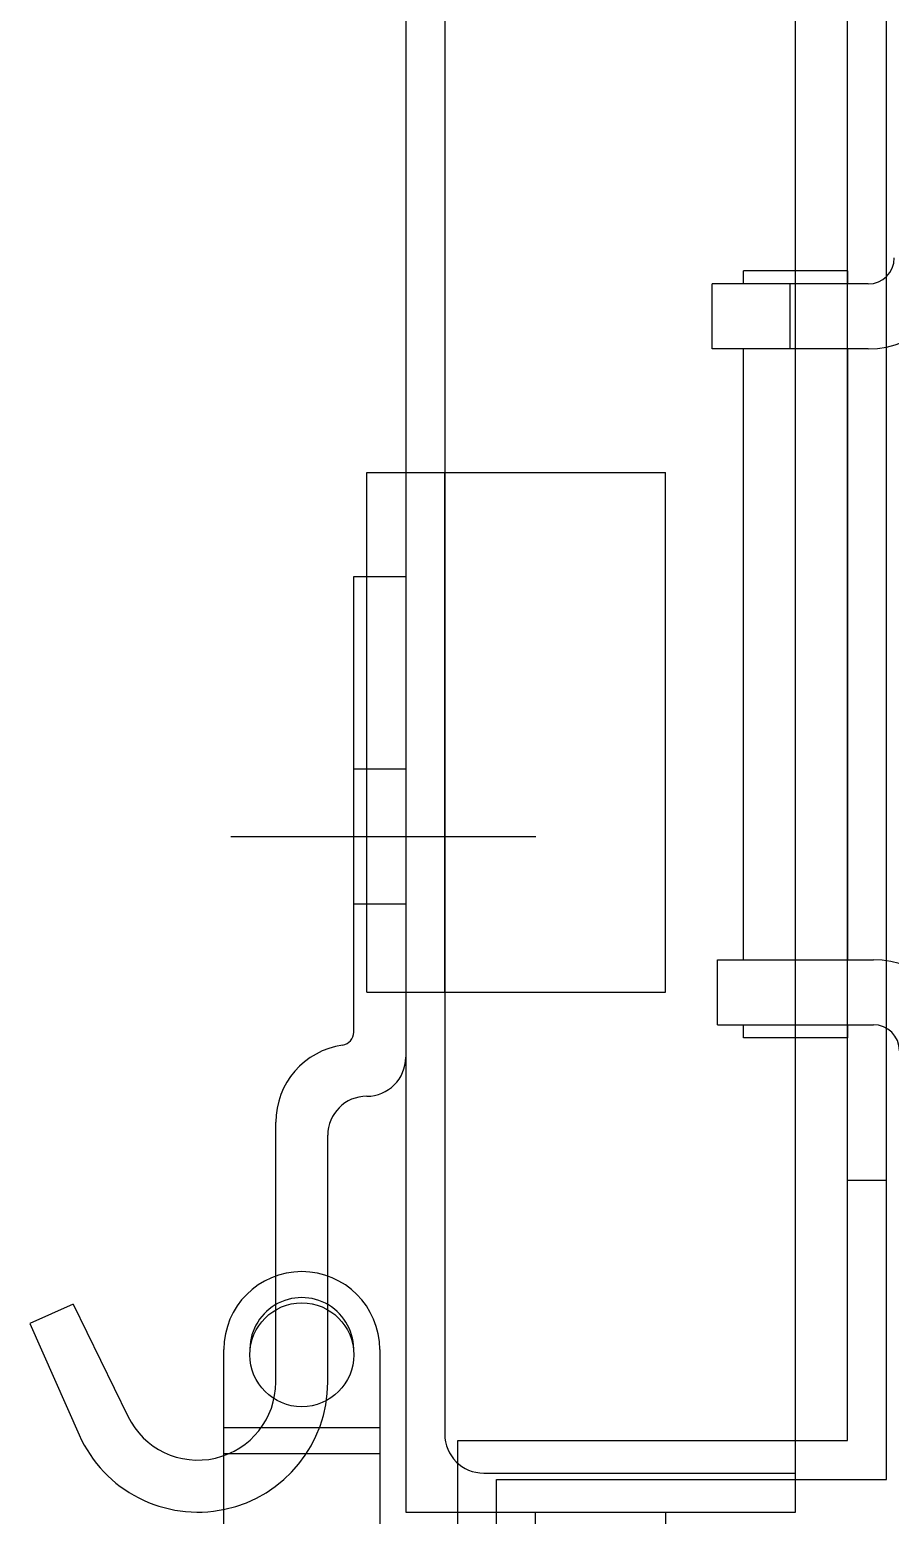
# Model space of a CAD drawing. Extents: x -3080 to 28500, y -1326 to 31609.
# Drawn here: x 6732.24 to 6735.55, y 26362 to 26367.71 of the extents above; entities that cross this region are included whole.
import ezdxf

# ---------------------------------------------------------------- set-up
doc = ezdxf.new("R2010")
doc.units = 0
doc.header["$LTSCALE"] = 100
doc.layers.add('0-xref', color=8, linetype='Continuous')
doc.layers.add('188K-SM-07-F10-MECH-CR PIPE-Y2257103$0$AP7P1-SM-08-FNN-120-A(4)-SMP$0$15P6-SM-08-FNN-320-A(10)-UIS-TCM$0$15P6-SM-08-FNN-00-(@10)170308-MIC$0$0-CDS', color=140, linetype='Continuous')

# ---------------------------------------------------------------- blocks, each defined once
blk = doc.blocks.new('188K-SM-07-F10-MECH-CR PIPE-Y2257103$0$CDS-CVD')
at = {"layer": '188K-SM-07-F10-MECH-CR PIPE-Y2257103$0$AP7P1-SM-08-FNN-120-A(4)-SMP$0$15P6-SM-08-FNN-320-A(10)-UIS-TCM$0$15P6-SM-08-FNN-00-(@10)170308-MIC$0$0-CDS', "ltscale": 0.1}
for p, q in [((6735.39, -72972.4769), (6735.39, -72925.4769)), ((6735.19, -72972.7522), (6735.19, -72926.2522)), ((6733.69, -72926.4022), (6733.69, -72972.7522)), ((6733.84, -72926.5522), (6733.84, -72972.4522)), ((6735.54, -72972.6269), (6735.54, -72941.6358)), ((6735.19, -72971.7016), (6735.19, -72967.6558)), ((6735.1265, -72967.9769), (6734.99, -72967.9769)), ((6734.99, -72968.0269), (6734.99, -72967.9769)), ((6735.39, -72967.9769), (6735.1265, -72967.9769)), ((6735.39, -72967.9769), (6735.39, -72968.0269)), ((6735.17, -72968.0269), (6734.87, -72968.0269)), ((6734.87, -72968.2769), (6734.87, -72968.0269)), ((6735.47, -72968.0269), (6735.17, -72968.0269)), ((6735.17, -72968.2769), (6735.17, -72968.0269)), ((6735.17, -72968.2769), (6734.87, -72968.2769)), ((6734.99, -72970.6269), (6734.99, -72968.2769)), ((6735.47, -72968.2769), (6735.17, -72968.2769)), ((6735.39, -72968.2769), (6735.39, -72970.6269)), ((6733.54, -72970.7522), (6733.54, -72968.7522)), ((6733.54, -72968.7522), (6734.69, -72968.7522)), ((6733.84, -72970.7522), (6733.84, -72968.7522)), ((6734.69, -72970.7522), (6734.69, -72968.7522)), ((6733.49, -72970.9058), (6733.49, -72969.1522)), ((6733.49, -72969.1522), (6733.69, -72969.1522)), ((6733.69, -72969.1522), (6733.69, -72971.0022)), ((6733.49, -72969.8922), (6733.69, -72969.8922)), ((6733.0163, -72970.1522), (6734.1912, -72970.1522)), ((6733.49, -72970.4122), (6733.69, -72970.4122)), ((6734.89, -72970.6269), (6735.19, -72970.6269)), ((6734.89, -72970.8769), (6734.89, -72970.6269)), ((6735.19, -72970.6269), (6735.49, -72970.6269)), ((6735.19, -72970.8769), (6735.19, -72970.6269)), ((6733.54, -72970.7522), (6734.69, -72970.7522)), ((6734.89, -72970.8769), (6735.19, -72970.8769)), ((6734.99, -72970.9269), (6734.99, -72970.8769)), ((6735.19, -72970.8769), (6735.49, -72970.8769)), ((6735.39, -72970.8769), (6735.39, -72970.9269)), ((6735.1265, -72970.9269), (6734.99, -72970.9269)), ((6735.39, -72970.9269), (6735.1265, -72970.9269)), ((6733.19, -72972.2522), (6733.19, -72971.2522)), ((6733.39, -72972.2522), (6733.39, -72971.3022)), ((6735.54, -72971.4769), (6735.39, -72971.4769)), ((6732.41, -72971.9522), (6732.2428, -72972.0263)), ((6732.41, -72971.9522), (6732.6203, -72972.3837)), ((6732.2428, -72972.0263), (6732.4329, -72972.4549)), ((6732.99, -72972.4269), (6732.99, -72972.1269)), ((6733.59, -72972.1269), (6733.59, -72972.4269)), ((6732.99, -72972.4269), (6733.59, -72972.4269)), ((6732.99, -72972.5269), (6732.99, -72972.4269)), ((6733.59, -72972.4269), (6733.59, -72972.5269)), ((6732.99, -72972.5269), (6733.59, -72972.5269)), ((6732.99, -72972.8769), (6732.99, -72972.5269)), ((6733.59, -72972.5269), (6733.59, -72972.8769)), ((6733.89, -72972.4769), (6735.39, -72972.4769)), ((6733.89, -72980.4769), (6733.89, -72972.4769)), ((6733.99, -72972.6022), (6735.19, -72972.6022)), ((6734.04, -72980.3269), (6734.04, -72972.6269)), ((6734.04, -72972.6269), (6735.54, -72972.6269)), ((6733.69, -72972.7522), (6735.19, -72972.7522)), ((6734.19, -72972.7522), (6734.69, -72972.7522)), ((6734.19, -72973.7522), (6734.19, -72972.7522)), ((6734.69, -72972.7522), (6734.69, -72973.7522))]:
    blk.add_line(p, q, dxfattribs=at)
blk.add_circle((6733.29, -72972.1469), 0.2, dxfattribs=at)
for centre, radius, start, end in [((6735.47, -72967.9269), 0.35, 270, 0), ((6735.47, -72967.9269), 0.1, 270, 0), ((6735.49, -72970.9769), 0.35, 4.096, 90), ((6733.44, -72970.9058), 0.05, 278.2132, 0), ((6735.49, -72970.9769), 0.1, 0, 90), ((6733.49, -72971.2522), 0.3, 98.2132, 180), ((6733.54, -72971.0022), 0.15, 270, 0), ((6733.54, -72971.3022), 0.15, 90, 180), ((6733.29, -72972.1269), 0.3, 0, 180), ((6733.29, -72972.1269), 0.2, 357.134, 182.866), ((6732.89, -72972.2522), 0.5, 203.9157, 0), ((6732.89, -72972.2522), 0.3, 205.9892, 0), ((6733.99, -72972.4522), 0.15, 180, 270)]:
    blk.add_arc(centre, radius, start, end, dxfattribs=at)
blk = doc.blocks.new('188K-SM-07-F10-MECH-CR PIPE-Y2257103')
blk.add_blockref('188K-SM-07-F10-MECH-CR PIPE-Y2257103$0$CDS-CVD', (0, 99334.7631))

msp = doc.modelspace()

# ---------------------------------------------------------------- block references
at = {"layer": '0-xref'}
msp.add_blockref('188K-SM-07-F10-MECH-CR PIPE-Y2257103', (0, 0), dxfattribs=at)

doc.saveas('drawing.dxf')
